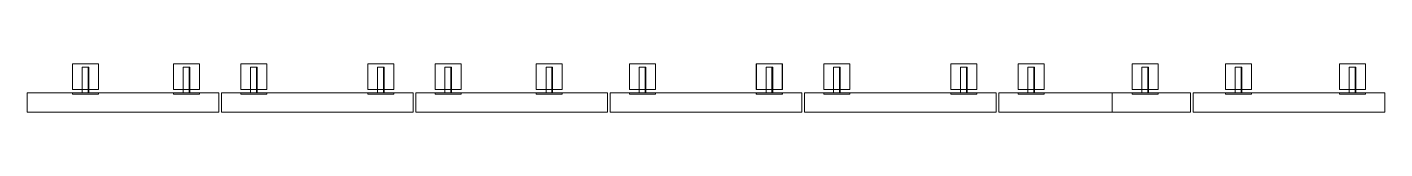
# Model space of a CAD drawing. Header units: millimetres. Extents: x 663313 to 1226001, y 1431724 to 1620898.
# Drawn here: x 663618.55 to 663629.03, y 1524810.6 to 1524810.97 of the extents above; entities that cross this region are included whole.
import ezdxf

# ---------------------------------------------------------------- set-up
doc = ezdxf.new("R2010")
doc.units = ezdxf.units.MM
doc.linetypes.add('XKITLINE00', pattern=[0])
doc.layers.add('DIM', color=1, linetype='Continuous')
doc.layers.add('Part', color=2, linetype='Continuous', lineweight=0)

# ---------------------------------------------------------------- blocks, each defined once
blk = doc.blocks.new('lo')
at = {"layer": 'Part', "color": 251, "linetype": 'XKITLINE00', "lineweight": 0}
for p, q in [((663677.63, 1524782.126), (663677.63, 1524780.646)), ((663677.78, 1524782.126), (663677.63, 1524782.126)), ((663677.78, 1524780.646), (663677.78, 1524782.126)), ((663677.77, 1524781.576), (663677.77, 1524781.776)), ((663677.77, 1524781.776), (663677.78, 1524781.776)), ((663677.805, 1524781.576), (663677.805, 1524781.776)), ((663677.805, 1524781.776), (663678.005, 1524781.776)), ((663678.005, 1524781.776), (663678.005, 1524781.576)), ((663677.98, 1524781.701), (663677.78, 1524781.701)), ((663677.78, 1524781.656), (663677.98, 1524781.656)), ((663677.98, 1524781.651), (663677.78, 1524781.651)), ((663677.98, 1524781.701), (663677.98, 1524781.651)), ((663677.77, 1524781.576), (663677.78, 1524781.576)), ((663678.005, 1524781.576), (663677.805, 1524781.576)), ((663677.77, 1524780.796), (663677.77, 1524780.996)), ((663677.78, 1524780.996), (663677.77, 1524780.996)), ((663677.78, 1524780.921), (663677.98, 1524780.921)), ((663677.805, 1524780.996), (663678.005, 1524780.996)), ((663677.805, 1524780.796), (663677.805, 1524780.996)), ((663677.98, 1524780.921), (663677.98, 1524780.871)), ((663678.005, 1524780.996), (663678.005, 1524780.796)), ((663677.78, 1524780.796), (663677.77, 1524780.796)), ((663677.78, 1524780.876), (663677.98, 1524780.876)), ((663677.98, 1524780.871), (663677.78, 1524780.871)), ((663678.005, 1524780.796), (663677.805, 1524780.796)), ((663677.63, 1524780.646), (663677.78, 1524780.646)), ((663677.63, 1524780.626), (663677.63, 1524779.146)), ((663677.78, 1524780.626), (663677.63, 1524780.626)), ((663677.78, 1524779.146), (663677.78, 1524780.626)), ((663677.77, 1524780.476), (663677.78, 1524780.476)), ((663677.77, 1524780.276), (663677.77, 1524780.476)), ((663677.98, 1524780.401), (663677.78, 1524780.401)), ((663677.805, 1524780.276), (663677.805, 1524780.476)), ((663677.805, 1524780.476), (663678.005, 1524780.476)), ((663677.98, 1524780.401), (663677.98, 1524780.351)), ((663678.005, 1524780.476), (663678.005, 1524780.276)), ((663677.78, 1524780.276), (663677.77, 1524780.276)), ((663677.78, 1524780.356), (663677.98, 1524780.356)), ((663677.78, 1524780.351), (663677.98, 1524780.351)), ((663678.005, 1524780.276), (663677.805, 1524780.276)), ((663677.77, 1524779.296), (663677.77, 1524779.496)), ((663677.78, 1524779.496), (663677.77, 1524779.496)), ((663677.805, 1524779.296), (663677.805, 1524779.496)), ((663677.805, 1524779.496), (663678.005, 1524779.496)), ((663678.005, 1524779.496), (663678.005, 1524779.296)), ((663677.98, 1524779.421), (663677.78, 1524779.421)), ((663677.98, 1524779.376), (663677.78, 1524779.376)), ((663677.78, 1524779.371), (663677.98, 1524779.371)), ((663677.98, 1524779.421), (663677.98, 1524779.371)), ((663677.77, 1524779.296), (663677.78, 1524779.296)), ((663678.005, 1524779.296), (663677.805, 1524779.296)), ((663677.63, 1524779.146), (663677.78, 1524779.146)), ((663677.63, 1524779.126), (663677.63, 1524777.646)), ((663677.78, 1524779.126), (663677.63, 1524779.126)), ((663677.78, 1524777.646), (663677.78, 1524779.126)), ((663677.77, 1524778.976), (663677.78, 1524778.976)), ((663677.77, 1524778.776), (663677.77, 1524778.976)), ((663677.805, 1524778.976), (663678.005, 1524778.976)), ((663677.805, 1524778.776), (663677.805, 1524778.976)), ((663678.005, 1524778.976), (663678.005, 1524778.776)), ((663677.98, 1524778.901), (663677.78, 1524778.901)), ((663677.78, 1524778.856), (663677.98, 1524778.856)), ((663677.98, 1524778.851), (663677.78, 1524778.851)), ((663677.98, 1524778.901), (663677.98, 1524778.851)), ((663677.77, 1524778.776), (663677.78, 1524778.776)), ((663678.005, 1524778.776), (663677.805, 1524778.776)), ((663677.77, 1524778.196), (663677.78, 1524778.196)), ((663677.77, 1524777.996), (663677.77, 1524778.196)), ((663677.805, 1524777.996), (663677.805, 1524778.196)), ((663677.805, 1524778.196), (663678.005, 1524778.196)), ((663678.005, 1524778.196), (663678.005, 1524777.996)), ((663677.78, 1524778.121), (663677.98, 1524778.121)), ((663677.78, 1524778.076), (663677.98, 1524778.076)), ((663677.98, 1524778.071), (663677.78, 1524778.071)), ((663677.98, 1524778.121), (663677.98, 1524778.071)), ((663677.78, 1524777.996), (663677.77, 1524777.996)), ((663678.005, 1524777.996), (663677.805, 1524777.996)), ((663677.63, 1524777.646), (663677.78, 1524777.646)), ((663677.63, 1524777.626), (663677.63, 1524776.146)), ((663677.78, 1524777.626), (663677.63, 1524777.626)), ((663677.78, 1524776.146), (663677.78, 1524777.626)), ((663677.77, 1524777.476), (663677.78, 1524777.476)), ((663677.77, 1524777.276), (663677.77, 1524777.476)), ((663677.805, 1524777.476), (663678.005, 1524777.476)), ((663677.805, 1524777.276), (663677.805, 1524777.476)), ((663678.005, 1524777.476), (663678.005, 1524777.276)), ((663677.78, 1524777.401), (663677.98, 1524777.401)), ((663677.78, 1524777.356), (663677.98, 1524777.356)), ((663677.98, 1524777.351), (663677.78, 1524777.351)), ((663677.98, 1524777.401), (663677.98, 1524777.351)), ((663677.78, 1524777.276), (663677.77, 1524777.276)), ((663678.005, 1524777.276), (663677.805, 1524777.276)), ((663677.77, 1524776.296), (663677.77, 1524776.498)), ((663677.77, 1524776.498), (663677.78, 1524776.498)), ((663677.77, 1524776.496), (663677.78, 1524776.496)), ((663677.98, 1524776.423), (663677.78, 1524776.423)), ((663677.98, 1524776.421), (663677.78, 1524776.421)), ((663677.805, 1524776.498), (663678.005, 1524776.498)), ((663677.805, 1524776.296), (663677.805, 1524776.498)), ((663677.805, 1524776.496), (663678.005, 1524776.496)), ((663677.98, 1524776.423), (663677.98, 1524776.371)), ((663678.005, 1524776.498), (663678.005, 1524776.296)), ((663677.77, 1524776.298), (663677.78, 1524776.298)), ((663677.78, 1524776.296), (663677.77, 1524776.296)), ((663677.98, 1524776.378), (663677.78, 1524776.378)), ((663677.98, 1524776.376), (663677.78, 1524776.376)), ((663677.78, 1524776.373), (663677.98, 1524776.373)), ((663677.98, 1524776.371), (663677.78, 1524776.371)), ((663678.005, 1524776.298), (663677.805, 1524776.298)), ((663678.005, 1524776.296), (663677.805, 1524776.296)), ((663677.63, 1524776.146), (663677.78, 1524776.146)), ((663677.63, 1524776.126), (663677.63, 1524774.646)), ((663677.78, 1524776.126), (663677.63, 1524776.126)), ((663677.78, 1524774.646), (663677.78, 1524776.126)), ((663677.77, 1524775.976), (663677.78, 1524775.976)), ((663677.77, 1524775.776), (663677.77, 1524775.976)), ((663677.805, 1524775.776), (663677.805, 1524775.976)), ((663677.805, 1524775.976), (663678.005, 1524775.976)), ((663678.005, 1524775.976), (663678.005, 1524775.776)), ((663677.78, 1524775.901), (663677.98, 1524775.901)), ((663677.98, 1524775.901), (663677.98, 1524775.851)), ((663677.78, 1524775.776), (663677.77, 1524775.776)), ((663677.98, 1524775.856), (663677.78, 1524775.856)), ((663677.78, 1524775.851), (663677.98, 1524775.851)), ((663678.005, 1524775.776), (663677.805, 1524775.776)), ((663677.78, 1524774.996), (663677.77, 1524774.996)), ((663677.77, 1524774.796), (663677.77, 1524774.996)), ((663677.805, 1524774.796), (663677.805, 1524774.996)), ((663677.805, 1524774.996), (663678.005, 1524774.996)), ((663678.005, 1524774.996), (663678.005, 1524774.796)), ((663677.78, 1524774.921), (663677.98, 1524774.921)), ((663677.78, 1524774.876), (663677.98, 1524774.876)), ((663677.78, 1524774.871), (663677.98, 1524774.871)), ((663677.98, 1524774.921), (663677.98, 1524774.871)), ((663677.77, 1524774.796), (663677.78, 1524774.796)), ((663678.005, 1524774.796), (663677.805, 1524774.796)), ((663677.63, 1524774.646), (663677.78, 1524774.646)), ((663677.63, 1524773.146), (663677.63, 1524774.626)), ((663677.78, 1524774.626), (663677.63, 1524774.626)), ((663677.78, 1524773.146), (663677.78, 1524774.626)), ((663677.77, 1524774.276), (663677.77, 1524774.476)), ((663677.77, 1524774.476), (663677.78, 1524774.476)), ((663677.805, 1524774.476), (663678.005, 1524774.476)), ((663677.805, 1524774.276), (663677.805, 1524774.476)), ((663678.005, 1524774.476), (663678.005, 1524774.276)), ((663677.78, 1524774.401), (663677.98, 1524774.401)), ((663677.78, 1524774.356), (663677.98, 1524774.356)), ((663677.98, 1524774.351), (663677.78, 1524774.351)), ((663677.98, 1524774.401), (663677.98, 1524774.351)), ((663677.77, 1524774.276), (663677.78, 1524774.276)), ((663678.005, 1524774.276), (663677.805, 1524774.276)), ((663677.78, 1524773.751), (663677.63, 1524773.751)), ((663677.77, 1524773.396), (663677.77, 1524773.596)), ((663677.77, 1524773.596), (663677.78, 1524773.596)), ((663677.805, 1524773.396), (663677.805, 1524773.596)), ((663677.805, 1524773.596), (663678.005, 1524773.596)), ((663678.005, 1524773.596), (663678.005, 1524773.396)), ((663677.78, 1524773.521), (663677.98, 1524773.521)), ((663677.78, 1524773.476), (663677.98, 1524773.476)), ((663677.98, 1524773.471), (663677.78, 1524773.471)), ((663677.98, 1524773.521), (663677.98, 1524773.471)), ((663677.77, 1524773.396), (663677.78, 1524773.396)), ((663678.005, 1524773.396), (663677.805, 1524773.396)), ((663677.78, 1524773.146), (663677.63, 1524773.146)), ((663677.63, 1524773.126), (663677.63, 1524771.646)), ((663677.78, 1524773.126), (663677.63, 1524773.126)), ((663677.78, 1524771.646), (663677.78, 1524773.126)), ((663677.77, 1524772.676), (663677.77, 1524772.876)), ((663677.77, 1524772.876), (663677.78, 1524772.876)), ((663677.805, 1524772.676), (663677.805, 1524772.876)), ((663677.805, 1524772.876), (663678.005, 1524772.876)), ((663678.005, 1524772.876), (663678.005, 1524772.676)), ((663677.78, 1524772.801), (663677.98, 1524772.801)), ((663677.78, 1524772.756), (663677.98, 1524772.756)), ((663677.78, 1524772.751), (663677.98, 1524772.751)), ((663677.98, 1524772.801), (663677.98, 1524772.751)), ((663677.77, 1524772.676), (663677.78, 1524772.676)), ((663678.005, 1524772.676), (663677.805, 1524772.676)), ((663677.77, 1524771.796), (663677.77, 1524771.996)), ((663677.77, 1524771.996), (663677.78, 1524771.996)), ((663677.805, 1524771.996), (663678.005, 1524771.996)), ((663677.805, 1524771.796), (663677.805, 1524771.996)), ((663678.005, 1524771.996), (663678.005, 1524771.796)), ((663677.98, 1524771.921), (663677.78, 1524771.921)), ((663677.98, 1524771.921), (663677.98, 1524771.871)), ((663677.77, 1524771.796), (663677.78, 1524771.796)), ((663677.98, 1524771.876), (663677.78, 1524771.876)), ((663677.98, 1524771.871), (663677.78, 1524771.871)), ((663678.005, 1524771.796), (663677.805, 1524771.796)), ((663677.63, 1524771.646), (663677.78, 1524771.646))]:
    blk.add_line(p, q, dxfattribs=at)

msp = doc.modelspace()

# ---------------------------------------------------------------- block references
at = {"layer": 'DIM', "color": 2, "rotation": 90}
msp.add_blockref('lo', (2188400.6776, 861132.9682), dxfattribs=at)

doc.saveas('drawing.dxf')
